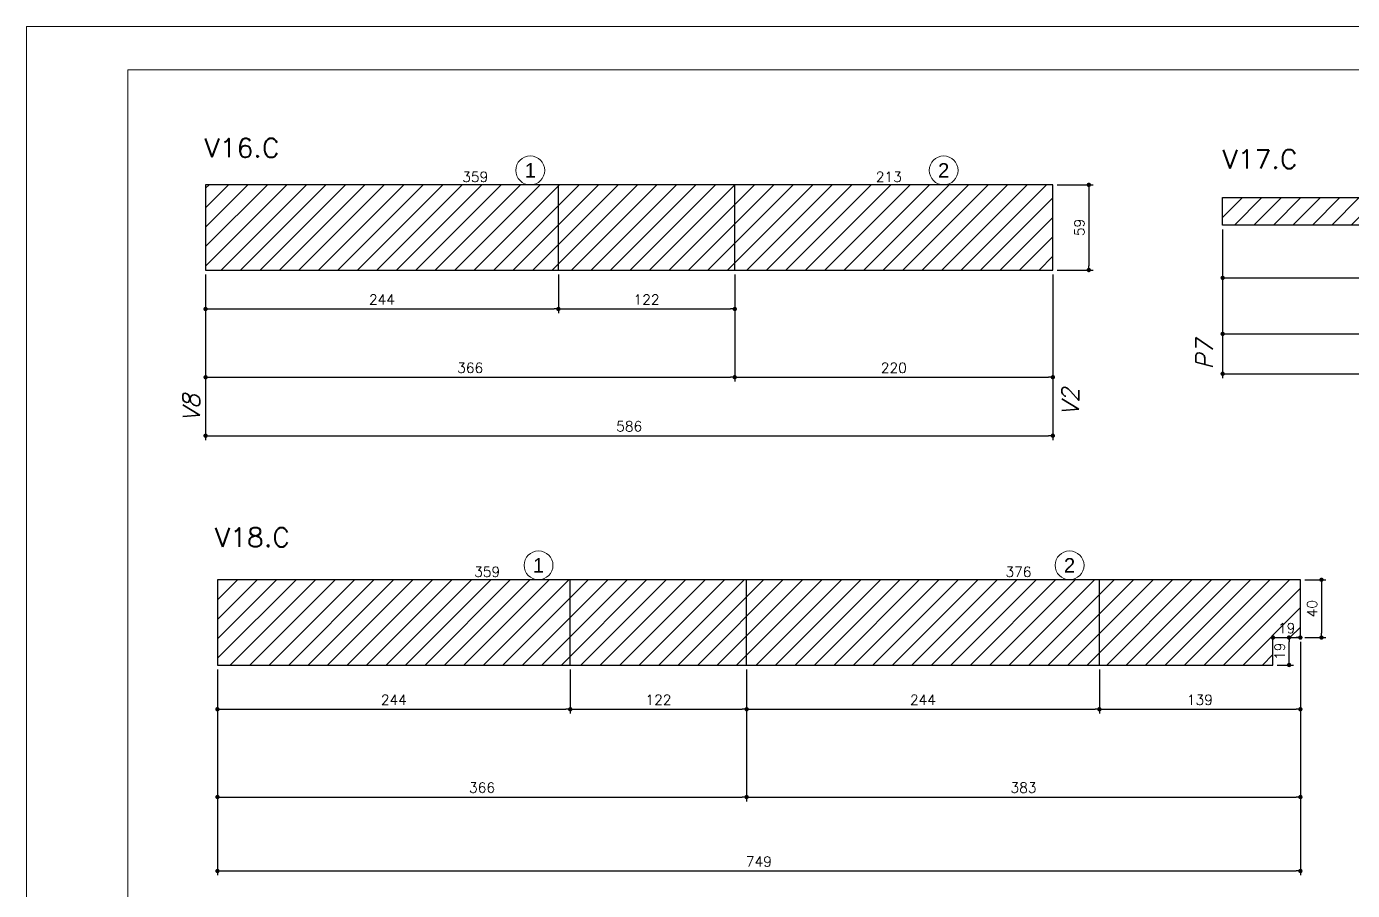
# Model space of a CAD drawing. Extents: x -20676 to 4767, y -817 to 14270.
# Drawn here: x -20676 to -19759, y 5684 to 6282 of the extents above; entities that cross this region are included whole.
import ezdxf
from ezdxf.enums import TextEntityAlignment as Align

# ---------------------------------------------------------------- set-up
doc = ezdxf.new("R2010")
doc.units = 0
doc.header["$PDMODE"] = 2
doc.header["$PDSIZE"] = 10
doc.layers.get('0').update_dxf_attribs({"lineweight": 13})
doc.layers.get('Defpoints').update_dxf_attribs({"lineweight": 13})
for name, color, linetype in [('Cota Sarrafo', 180, 'Continuous'), ('Painéis', 200, 'Continuous'), ('TEXTO_GERAL', 7, 'Continuous')]:
    doc.layers.add(name, color=color, linetype=linetype)
for name, color, linetype, lineweight in [('cotas', 4, 'Continuous', 13), ('REAPROVEITAMENTO', 1, 'Continuous', 13), ('Romaneio', 1, 'Continuous', 13), ('texto de viga', 7, 'Continuous', 13)]:
    doc.layers.add(name, color=color, linetype=linetype, lineweight=lineweight)
doc.styles.add('ARIAL', font='arial.ttf', dxfattribs={"oblique": 15, "height": 25})
doc.styles.add('MB_C02', font='arial.ttf', dxfattribs={"height": 2})
doc.styles.add('MB_C03', font='arial.ttf', dxfattribs={"height": 2.5})
doc.styles.add('MB_C04', font='arial.ttf', dxfattribs={"height": 6})
doc.styles.add('REGUA-120', font='ROMANS.shx', dxfattribs={"height": 15})
doc.styles.add('ROMANS', font='romans.shx')
doc.dimstyles.new('PAINEL', dxfattribs={"dimtxt": 7, "dimasz": 3, "dimexe": 3, "dimexo": 3, "dimgap": 3, "dimtad": 1, "dimdec": 1, "dimzin": 12, "dimdsep": 46, "dimtxsty": 'ROMANS', "dimblk": 'DOT', "dimcen": 0, "dimclrd": 4, "dimclre": 4, "dimclrt": 240, "dimadec": 1, "dimazin": 3, "dimtfac": 1, "dimtdec": 1, "dimtmove": 0, "dimatfit": 3, "dimfxl": 0, "dimtolj": 1, "dimtzin": 12, "dimarcsym": 0})
doc.dimstyles.new('projeto2', dxfattribs={"dimtxt": 7, "dimasz": 5, "dimexe": 1.25, "dimexo": 2.5, "dimgap": 2, "dimtad": 1, "dimdec": 1, "dimdsep": 46, "dimtxsty": 'ROMANS', "dimblk": 'OBLIQUE', "dimcen": 10, "dimdle": 1, "dimse1": 1, "dimse2": 1, "dimsd1": 1, "dimsd2": 1, "dimclrd": 256, "dimclre": 256, "dimclrt": 3, "dimadec": 0, "dimazin": 0, "dimtfac": 1, "dimtdec": 1, "dimtmove": 0, "dimatfit": 3, "dimldrblk": 'OBLIQUE', "dimfxl": 0, "dimlwd": -1, "dimlwe": -1, "dimarcsym": 0})

# ---------------------------------------------------------------- blocks, each defined once
blk = doc.blocks.new('A$Ceb89ac90')
at = {"color": 1}
for points in [[(0, 1199.94), (0, 149.94), (1485.02, 149.94), (1485.02, 1199.94)], [(70, 1169.94), (70, 179.94), (1455.02, 179.94), (1455.02, 1169.94)]]:
    blk.add_lwpolyline(points, close=True, dxfattribs=at)
at = {"color": 5}
for tag, p, height, style in [('CLIENTE', (449.73, 328.83), 12.63, 'MB_C03'), ('REV_05', (1103.14, 338.08), 10.1, 'MB_C02'), ('DATA_REV_05', (1151.54, 337.91), 10.1, 'MB_C02'), ('INFO_REV_05', (1228.12, 337.91), 10.1, 'MB_C02'), ('FASE', (924.57, 320.46), 10.1, 'MB_C02'), ('REV_04', (1103.14, 312.82), 10.1, 'MB_C02'), ('DATA_REV_04', (1151.54, 312.66), 10.1, 'MB_C02'), ('INFO_REV_04', (1228.12, 312.66), 10.1, 'MB_C02'), ('PROJETISTA', (767.99, 285.11), 10.1, 'MB_C02'), ('DATA', (924.57, 285.11), 10.1, 'MB_C02'), ('REV_03', (1103.14, 287.57), 10.1, 'MB_C02'), ('DATA_REV_03', (1151.54, 287.4), 10.1, 'MB_C02'), ('INFO_REV_03', (1228.12, 287.4), 10.1, 'MB_C02'), ('OBRA', (449.73, 273.34), 12.63, 'MB_C03'), ('REV_02', (1103.14, 262.31), 10.1, 'MB_C02'), ('DATA_REV_02', (1151.54, 262.15), 10.1, 'MB_C02'), ('INFO_REV_02', (1228.12, 262.15), 10.1, 'MB_C02'), ('ESC', (924.57, 251.76), 10.1, 'MB_C02'), ('COR', (1010.47, 251.76), 10.1, 'MB_C02'), ('REV_01', (1103.14, 237.06), 10.1, 'MB_C02'), ('DATA_REV_01', (1151.54, 236.89), 10.1, 'MB_C02'), ('INFO_REV_01', (1228.12, 236.89), 10.1, 'MB_C02'), ('PAVIMENTO', (449.73, 215.3), 12.63, 'MB_C03'), ('FL', (1018.09, 194.68), 30.31, 'MB_C04'), ('REV_00', (1103.14, 211.8), 10.1, 'MB_C02'), ('DATA_REV_00', (1151.54, 211.64), 10.1, 'MB_C02'), ('EMISSÃO_INICIAL', (1228.12, 211.64), 10.1, 'MB_C02'), ('REV', (944.1, 205.03), 12.63, 'MB_C03')]:
    blk.add_attdef(tag, p, '', height=height, dxfattribs=dict(at, style=style))
at = {"color": 6, "style": 'MB_C02'}
for tag, p in [('ENDEREÇO_CLIENTE', (449.73, 307.83)), ('ENDEREÇO_OBRA', (449.73, 252.69)), ('TIPO_DE_PROJETO', (449.73, 192.28))]:
    blk.add_attdef(tag, p, '', height=10.1, dxfattribs=at)
blk = doc.blocks.new('_Dot')
at = {"color": 0, "linetype": 'ByBlock', "lineweight": -2}
blk.add_line((-0.5, 0), (-1, 0), dxfattribs=at)
at = {"color": 0, "linetype": 'ByBlock', "const_width": 0.5}
blk.add_lwpolyline([(-0.25, 0, 1), (0.25, 0, 1)], format="xyb", close=True, dxfattribs=at)
blk = doc.blocks.new('*D1814')
at = {"layer": 'Defpoints', "color": 0, "transparency": 16777216}
for p in [(-20552.55, 6113.68), (-19966.55, 6113.68), (-19966.55, 5999)]:
    blk.add_point(p, dxfattribs=at)
at = {"layer": 'Painéis', "color": 4, "lineweight": -2, "transparency": 16777216}
for p, q in [((-20552.55, 6110.68), (-20552.55, 5996)), ((-19966.55, 6110.68), (-19966.55, 5996)), ((-20549.55, 5999), (-19969.55, 5999))]:
    blk.add_line(p, q, dxfattribs=at)
at = {"layer": 'Painéis', "color": 4, "lineweight": -2, "transparency": 16777216, "xscale": 3, "yscale": 3, "zscale": 3, "rotation": 180}
blk.add_blockref('_Dot', (-20552.55, 5999), dxfattribs=at)
at = {"layer": 'Painéis', "color": 4, "lineweight": -2, "transparency": 16777216, "xscale": 3, "yscale": 3, "zscale": 3}
blk.add_blockref('_Dot', (-19966.55, 5999), dxfattribs=at)
at = {"layer": 'Painéis', "color": 240, "transparency": 16777216, "insert": (-20259.55, 6005.5), "char_height": 7, "attachment_point": 5, "style": 'ROMANS'}
blk.add_mtext('\\A1;586', dxfattribs=at)
blk = doc.blocks.new('*D1815')
at = {"layer": 'Defpoints', "color": 0, "transparency": 16777216}
for p in [(-19966.55, 6172.68), (-19966.55, 6113.68), (-19941.68, 6113.68)]:
    blk.add_point(p, dxfattribs=at)
at = {"layer": 'Painéis', "color": 4, "lineweight": -2, "transparency": 16777216}
for p, q in [((-19963.55, 6172.68), (-19938.68, 6172.68)), ((-19941.68, 6169.68), (-19941.68, 6116.68)), ((-19963.55, 6113.68), (-19938.68, 6113.68))]:
    blk.add_line(p, q, dxfattribs=at)
at = {"layer": 'Painéis', "color": 4, "lineweight": -2, "transparency": 16777216, "xscale": 3, "yscale": 3, "zscale": 3}
for p, rotation in [((-19941.68, 6172.68), 90), ((-19941.68, 6113.68), 270)]:
    blk.add_blockref('_Dot', p, dxfattribs=dict(at, rotation=rotation))
at = {"layer": 'Painéis', "color": 240, "transparency": 16777216, "insert": (-19948.18, 6143.18), "char_height": 7, "attachment_point": 5, "rotation": 90, "style": 'ROMANS'}
blk.add_mtext('\\A1;59', dxfattribs=at)
blk = doc.blocks.new('*D1816')
at = {"layer": 'Defpoints', "color": 0, "transparency": 16777216}
for p in [(-20552.55, 6113.68), (-20308.55, 6113.68), (-20308.55, 6086.74)]:
    blk.add_point(p, dxfattribs=at)
at = {"layer": 'Painéis', "color": 4, "lineweight": -2, "transparency": 16777216}
for p, q in [((-20552.55, 6110.68), (-20552.55, 6083.74)), ((-20308.55, 6110.68), (-20308.55, 6083.74)), ((-20549.55, 6086.74), (-20311.55, 6086.74))]:
    blk.add_line(p, q, dxfattribs=at)
at = {"layer": 'Painéis', "color": 4, "lineweight": -2, "transparency": 16777216, "xscale": 3, "yscale": 3, "zscale": 3, "rotation": 180}
blk.add_blockref('_Dot', (-20552.55, 6086.74), dxfattribs=at)
at = {"layer": 'Painéis', "color": 4, "lineweight": -2, "transparency": 16777216, "xscale": 3, "yscale": 3, "zscale": 3}
blk.add_blockref('_Dot', (-20308.55, 6086.74), dxfattribs=at)
at = {"layer": 'Painéis', "color": 240, "transparency": 16777216, "insert": (-20430.55, 6093.24), "char_height": 7, "attachment_point": 5, "style": 'ROMANS'}
blk.add_mtext('\\A1;244', dxfattribs=at)
blk = doc.blocks.new('*D1817')
at = {"layer": 'Defpoints', "color": 0, "transparency": 16777216}
for p in [(-20308.55, 6113.68), (-20186.55, 6113.68), (-20186.55, 6086.74)]:
    blk.add_point(p, dxfattribs=at)
at = {"layer": 'Painéis', "color": 4, "lineweight": -2, "transparency": 16777216}
for p, q in [((-20308.55, 6110.68), (-20308.55, 6083.74)), ((-20186.55, 6110.68), (-20186.55, 6083.74)), ((-20305.55, 6086.74), (-20189.55, 6086.74))]:
    blk.add_line(p, q, dxfattribs=at)
at = {"layer": 'Painéis', "color": 4, "lineweight": -2, "transparency": 16777216, "xscale": 3, "yscale": 3, "zscale": 3, "rotation": 180}
blk.add_blockref('_Dot', (-20308.55, 6086.74), dxfattribs=at)
at = {"layer": 'Painéis', "color": 4, "lineweight": -2, "transparency": 16777216, "xscale": 3, "yscale": 3, "zscale": 3}
blk.add_blockref('_Dot', (-20186.55, 6086.74), dxfattribs=at)
at = {"layer": 'Painéis', "color": 240, "transparency": 16777216, "insert": (-20247.55, 6093.24), "char_height": 7, "attachment_point": 5, "style": 'ROMANS'}
blk.add_mtext('\\A1;122', dxfattribs=at)
blk = doc.blocks.new('*D1818')
at = {"layer": 'Defpoints', "color": 0, "transparency": 16777216}
for p in [(-20186.55, 6113.68), (-19966.55, 6113.68), (-19966.55, 6039.52)]:
    blk.add_point(p, dxfattribs=at)
at = {"layer": 'Painéis', "color": 4, "lineweight": -2, "transparency": 16777216}
for p, q in [((-20186.55, 6110.68), (-20186.55, 6036.52)), ((-19966.55, 6110.68), (-19966.55, 6036.52)), ((-20183.55, 6039.52), (-19969.55, 6039.52))]:
    blk.add_line(p, q, dxfattribs=at)
at = {"layer": 'Painéis', "color": 4, "lineweight": -2, "transparency": 16777216, "xscale": 3, "yscale": 3, "zscale": 3, "rotation": 180}
blk.add_blockref('_Dot', (-20186.55, 6039.52), dxfattribs=at)
at = {"layer": 'Painéis', "color": 4, "lineweight": -2, "transparency": 16777216, "xscale": 3, "yscale": 3, "zscale": 3}
blk.add_blockref('_Dot', (-19966.55, 6039.52), dxfattribs=at)
at = {"layer": 'Painéis', "color": 240, "transparency": 16777216, "insert": (-20076.55, 6046.02), "char_height": 7, "attachment_point": 5, "style": 'ROMANS'}
blk.add_mtext('\\A1;220', dxfattribs=at)
blk = doc.blocks.new('*D1819')
at = {"layer": 'Defpoints', "color": 0, "transparency": 16777216}
for p in [(-20552.55, 6113.68), (-20186.55, 6113.68), (-20186.55, 6039.52)]:
    blk.add_point(p, dxfattribs=at)
at = {"layer": 'Painéis', "color": 4, "lineweight": -2, "transparency": 16777216}
for p, q in [((-20552.55, 6110.68), (-20552.55, 6036.52)), ((-20186.55, 6110.68), (-20186.55, 6036.52)), ((-20549.55, 6039.52), (-20189.55, 6039.52))]:
    blk.add_line(p, q, dxfattribs=at)
at = {"layer": 'Painéis', "color": 4, "lineweight": -2, "transparency": 16777216, "xscale": 3, "yscale": 3, "zscale": 3, "rotation": 180}
blk.add_blockref('_Dot', (-20552.55, 6039.52), dxfattribs=at)
at = {"layer": 'Painéis', "color": 4, "lineweight": -2, "transparency": 16777216, "xscale": 3, "yscale": 3, "zscale": 3}
blk.add_blockref('_Dot', (-20186.55, 6039.52), dxfattribs=at)
at = {"layer": 'Painéis', "color": 240, "transparency": 16777216, "insert": (-20369.55, 6046.02), "char_height": 7, "attachment_point": 5, "style": 'ROMANS'}
blk.add_mtext('\\A1;366', dxfattribs=at)
blk = doc.blocks.new('*D1820')
at = {"layer": 'Defpoints', "color": 0, "transparency": 16777216}
for p in [(-20545.55, 6172.68), (-20186.55, 6172.68), (-20186.55, 6172.68)]:
    blk.add_point(p, dxfattribs=at)
at = {"layer": 'Cota Sarrafo', "color": 3, "transparency": 16777216, "insert": (-20366.05, 6178.18), "char_height": 7, "attachment_point": 5, "style": 'ROMANS'}
blk.add_mtext('359', dxfattribs=at)
blk = doc.blocks.new('_OBLIQUE')
at = {"color": 0, "linetype": 'ByBlock', "lineweight": -2}
for p, q in [((0, 0), (-1, 0)), ((-0.5, -0.5), (0.5, 0.5))]:
    blk.add_line(p, q, dxfattribs=at)
blk = doc.blocks.new('*D1813')
at = {"layer": 'Defpoints', "color": 0, "transparency": 16777216}
for p in [(-20186.55, 6172.68), (-19973.55, 6172.68), (-19973.55, 6172.68)]:
    blk.add_point(p, dxfattribs=at)
at = {"layer": 'Cota Sarrafo', "color": 3, "transparency": 16777216, "insert": (-20080.05, 6178.18), "char_height": 7, "attachment_point": 5, "style": 'ROMANS'}
blk.add_mtext('213', dxfattribs=at)
blk = doc.blocks.new('*D1821')
at = {"layer": 'cotas', "color": 4, "lineweight": -2, "transparency": 16777216}
for p, q in [((-19849.11, 6141.86), (-19849.11, 6038.91)), ((-19263.11, 6141.86), (-19263.11, 6038.91)), ((-19846.11, 6041.91), (-19266.11, 6041.91))]:
    blk.add_line(p, q, dxfattribs=at)
at = {"layer": 'Defpoints', "color": 0, "transparency": 16777216}
for p in [(-19849.11, 6144.86), (-19263.11, 6144.86), (-19263.11, 6041.91)]:
    blk.add_point(p, dxfattribs=at)
at = {"layer": 'cotas', "color": 4, "lineweight": -2, "transparency": 16777216, "xscale": 3, "yscale": 3, "zscale": 3, "rotation": 180}
blk.add_blockref('_Dot', (-19849.11, 6041.91), dxfattribs=at)
at = {"layer": 'cotas', "color": 4, "lineweight": -2, "transparency": 16777216, "xscale": 3, "yscale": 3, "zscale": 3}
blk.add_blockref('_Dot', (-19263.11, 6041.91), dxfattribs=at)
at = {"layer": 'cotas', "color": 240, "transparency": 16777216, "insert": (-19556.11, 6048.41), "char_height": 7, "attachment_point": 5, "style": 'ROMANS'}
blk.add_mtext('\\A1;586', dxfattribs=at)
blk = doc.blocks.new('*D1823')
at = {"layer": 'cotas', "color": 4, "lineweight": -2, "transparency": 16777216}
for p, q in [((-19849.11, 6141.86), (-19849.11, 6105.28)), ((-19605.11, 6141.86), (-19605.11, 6105.28)), ((-19846.11, 6108.28), (-19608.11, 6108.28))]:
    blk.add_line(p, q, dxfattribs=at)
at = {"layer": 'Defpoints', "color": 0, "transparency": 16777216}
for p in [(-19849.11, 6144.86), (-19605.11, 6144.86), (-19605.11, 6108.28)]:
    blk.add_point(p, dxfattribs=at)
at = {"layer": 'cotas', "color": 4, "lineweight": -2, "transparency": 16777216, "xscale": 3, "yscale": 3, "zscale": 3, "rotation": 180}
blk.add_blockref('_Dot', (-19849.11, 6108.28), dxfattribs=at)
at = {"layer": 'cotas', "color": 4, "lineweight": -2, "transparency": 16777216, "xscale": 3, "yscale": 3, "zscale": 3}
blk.add_blockref('_Dot', (-19605.11, 6108.28), dxfattribs=at)
at = {"layer": 'cotas', "color": 240, "transparency": 16777216, "insert": (-19727.11, 6114.78), "char_height": 7, "attachment_point": 5, "style": 'ROMANS'}
blk.add_mtext('\\A1;244', dxfattribs=at)
blk = doc.blocks.new('*D1826')
at = {"layer": 'Defpoints', "color": 0, "transparency": 16777216}
for p in [(-19842.11, 6163.86), (-19483.11, 6163.86), (-19483.11, 6163.86)]:
    blk.add_point(p, dxfattribs=at)
at = {"layer": 'Cota Sarrafo', "color": 3, "transparency": 16777216, "insert": (-19662.61, 6169.36), "char_height": 7, "attachment_point": 5, "style": 'ROMANS'}
blk.add_mtext('359', dxfattribs=at)
blk = doc.blocks.new('*D1828')
at = {"layer": 'cotas', "color": 4, "lineweight": -2, "transparency": 16777216}
for p, q in [((-19849.11, 6141.86), (-19849.11, 6066.49)), ((-19483.11, 6141.86), (-19483.11, 6066.49)), ((-19846.11, 6069.49), (-19486.11, 6069.49))]:
    blk.add_line(p, q, dxfattribs=at)
at = {"layer": 'Defpoints', "color": 0, "transparency": 16777216}
for p in [(-19849.11, 6144.86), (-19483.11, 6144.86), (-19483.11, 6069.49)]:
    blk.add_point(p, dxfattribs=at)
at = {"layer": 'cotas', "color": 4, "lineweight": -2, "transparency": 16777216, "xscale": 3, "yscale": 3, "zscale": 3, "rotation": 180}
blk.add_blockref('_Dot', (-19849.11, 6069.49), dxfattribs=at)
at = {"layer": 'cotas', "color": 4, "lineweight": -2, "transparency": 16777216, "xscale": 3, "yscale": 3, "zscale": 3}
blk.add_blockref('_Dot', (-19483.11, 6069.49), dxfattribs=at)
at = {"layer": 'cotas', "color": 240, "transparency": 16777216, "insert": (-19666.11, 6075.99), "char_height": 7, "attachment_point": 5, "style": 'ROMANS'}
blk.add_mtext('\\A1;366', dxfattribs=at)
blk = doc.blocks.new('*D1829')
at = {"layer": 'Defpoints', "color": 0, "transparency": 16777216}
for p in [(-19795.34, 5859.32), (-20544.34, 5834.89), (-19795.34, 5697.75)]:
    blk.add_point(p, dxfattribs=at)
at = {"layer": 'Painéis', "color": 4, "lineweight": -2, "transparency": 16777216}
for p, q in [((-19795.34, 5856.32), (-19795.34, 5694.75)), ((-20544.34, 5831.89), (-20544.34, 5694.75)), ((-20541.34, 5697.75), (-19798.34, 5697.75))]:
    blk.add_line(p, q, dxfattribs=at)
at = {"layer": 'Painéis', "color": 4, "lineweight": -2, "transparency": 16777216, "xscale": 3, "yscale": 3, "zscale": 3, "rotation": 180}
blk.add_blockref('_Dot', (-20544.34, 5697.75), dxfattribs=at)
at = {"layer": 'Painéis', "color": 4, "lineweight": -2, "transparency": 16777216, "xscale": 3, "yscale": 3, "zscale": 3}
blk.add_blockref('_Dot', (-19795.34, 5697.75), dxfattribs=at)
at = {"layer": 'Painéis', "color": 240, "transparency": 16777216, "insert": (-20169.84, 5704.25), "char_height": 7, "attachment_point": 5, "style": 'ROMANS'}
blk.add_mtext('\\A1;749', dxfattribs=at)
blk = doc.blocks.new('*D1830')
at = {"layer": 'Defpoints', "color": 0, "transparency": 16777216}
for p in [(-19814.34, 5859.32), (-19803.19, 5859.32), (-19814.34, 5840.32)]:
    blk.add_point(p, dxfattribs=at)
at = {"layer": 'Painéis', "color": 4, "lineweight": -2, "transparency": 16777216}
for p, q in [((-19811.34, 5859.32), (-19800.19, 5859.32)), ((-19803.19, 5843.32), (-19803.19, 5856.32)), ((-19811.34, 5840.32), (-19800.19, 5840.32))]:
    blk.add_line(p, q, dxfattribs=at)
at = {"layer": 'Painéis', "color": 4, "lineweight": -2, "transparency": 16777216, "xscale": 3, "yscale": 3, "zscale": 3}
for p, rotation in [((-19803.19, 5859.32), 90), ((-19803.19, 5840.32), 270)]:
    blk.add_blockref('_Dot', p, dxfattribs=dict(at, rotation=rotation))
at = {"layer": 'Painéis', "color": 240, "transparency": 16777216, "insert": (-19809.69, 5849.82), "char_height": 7, "attachment_point": 5, "rotation": 90, "style": 'ROMANS'}
blk.add_mtext('\\A1;19', dxfattribs=at)
blk = doc.blocks.new('*D1831')
at = {"layer": 'Defpoints', "color": 0, "transparency": 16777216}
for p in [(-19814.34, 5859.32), (-19795.34, 5859.32), (-19795.34, 5859.32)]:
    blk.add_point(p, dxfattribs=at)
at = {"layer": 'Painéis', "color": 4, "lineweight": -2, "transparency": 16777216}
blk.add_line((-19811.34, 5859.32), (-19798.34, 5859.32), dxfattribs=at)
at = {"layer": 'Painéis', "color": 4, "lineweight": -2, "transparency": 16777216, "xscale": 3, "yscale": 3, "zscale": 3, "rotation": 180}
blk.add_blockref('_Dot', (-19814.34, 5859.32), dxfattribs=at)
at = {"layer": 'Painéis', "color": 4, "lineweight": -2, "transparency": 16777216, "xscale": 3, "yscale": 3, "zscale": 3}
blk.add_blockref('_Dot', (-19795.34, 5859.32), dxfattribs=at)
at = {"layer": 'Painéis', "color": 240, "transparency": 16777216, "insert": (-19804.84, 5865.82), "char_height": 7, "attachment_point": 5, "style": 'ROMANS'}
blk.add_mtext('\\A1;19', dxfattribs=at)
blk = doc.blocks.new('*D1832')
at = {"layer": 'Defpoints', "color": 0, "transparency": 16777216}
for p in [(-19795.34, 5899.32), (-19795.34, 5859.32), (-19780.75, 5859.32)]:
    blk.add_point(p, dxfattribs=at)
at = {"layer": 'Painéis', "color": 4, "lineweight": -2, "transparency": 16777216}
for p, q in [((-19792.34, 5899.32), (-19777.75, 5899.32)), ((-19780.75, 5896.32), (-19780.75, 5862.32)), ((-19792.34, 5859.32), (-19777.75, 5859.32))]:
    blk.add_line(p, q, dxfattribs=at)
at = {"layer": 'Painéis', "color": 4, "lineweight": -2, "transparency": 16777216, "xscale": 3, "yscale": 3, "zscale": 3}
for p, rotation in [((-19780.75, 5899.32), 90), ((-19780.75, 5859.32), 270)]:
    blk.add_blockref('_Dot', p, dxfattribs=dict(at, rotation=rotation))
at = {"layer": 'Painéis', "color": 240, "transparency": 16777216, "insert": (-19787.25, 5879.32), "char_height": 7, "attachment_point": 5, "rotation": 90, "style": 'ROMANS'}
blk.add_mtext('\\A1;40', dxfattribs=at)
blk = doc.blocks.new('*D1833')
at = {"layer": 'Defpoints', "color": 0, "transparency": 16777216}
for p in [(-20544.34, 5840.32), (-20300.34, 5840.32), (-20300.34, 5809.71)]:
    blk.add_point(p, dxfattribs=at)
at = {"layer": 'Painéis', "color": 4, "lineweight": -2, "transparency": 16777216}
for p, q in [((-20544.34, 5837.32), (-20544.34, 5806.71)), ((-20300.34, 5837.32), (-20300.34, 5806.71)), ((-20541.34, 5809.71), (-20303.34, 5809.71))]:
    blk.add_line(p, q, dxfattribs=at)
at = {"layer": 'Painéis', "color": 4, "lineweight": -2, "transparency": 16777216, "xscale": 3, "yscale": 3, "zscale": 3, "rotation": 180}
blk.add_blockref('_Dot', (-20544.34, 5809.71), dxfattribs=at)
at = {"layer": 'Painéis', "color": 4, "lineweight": -2, "transparency": 16777216, "xscale": 3, "yscale": 3, "zscale": 3}
blk.add_blockref('_Dot', (-20300.34, 5809.71), dxfattribs=at)
at = {"layer": 'Painéis', "color": 240, "transparency": 16777216, "insert": (-20422.34, 5816.21), "char_height": 7, "attachment_point": 5, "style": 'ROMANS'}
blk.add_mtext('\\A1;244', dxfattribs=at)
blk = doc.blocks.new('*D1834')
at = {"layer": 'Defpoints', "color": 0, "transparency": 16777216}
for p in [(-20300.34, 5840.32), (-20178.34, 5840.32), (-20178.34, 5809.71)]:
    blk.add_point(p, dxfattribs=at)
at = {"layer": 'Painéis', "color": 4, "lineweight": -2, "transparency": 16777216}
for p, q in [((-20300.34, 5837.32), (-20300.34, 5806.71)), ((-20178.34, 5837.32), (-20178.34, 5806.71)), ((-20297.34, 5809.71), (-20181.34, 5809.71))]:
    blk.add_line(p, q, dxfattribs=at)
at = {"layer": 'Painéis', "color": 4, "lineweight": -2, "transparency": 16777216, "xscale": 3, "yscale": 3, "zscale": 3, "rotation": 180}
blk.add_blockref('_Dot', (-20300.34, 5809.71), dxfattribs=at)
at = {"layer": 'Painéis', "color": 4, "lineweight": -2, "transparency": 16777216, "xscale": 3, "yscale": 3, "zscale": 3}
blk.add_blockref('_Dot', (-20178.34, 5809.71), dxfattribs=at)
at = {"layer": 'Painéis', "color": 240, "transparency": 16777216, "insert": (-20239.34, 5816.21), "char_height": 7, "attachment_point": 5, "style": 'ROMANS'}
blk.add_mtext('\\A1;122', dxfattribs=at)
blk = doc.blocks.new('*D1835')
at = {"layer": 'Defpoints', "color": 0, "transparency": 16777216}
for p in [(-20178.34, 5840.32), (-19934.34, 5840.32), (-19934.34, 5809.71)]:
    blk.add_point(p, dxfattribs=at)
at = {"layer": 'Painéis', "color": 4, "lineweight": -2, "transparency": 16777216}
for p, q in [((-20178.34, 5837.32), (-20178.34, 5806.71)), ((-19934.34, 5837.32), (-19934.34, 5806.71)), ((-20175.34, 5809.71), (-19937.34, 5809.71))]:
    blk.add_line(p, q, dxfattribs=at)
at = {"layer": 'Painéis', "color": 4, "lineweight": -2, "transparency": 16777216, "xscale": 3, "yscale": 3, "zscale": 3, "rotation": 180}
blk.add_blockref('_Dot', (-20178.34, 5809.71), dxfattribs=at)
at = {"layer": 'Painéis', "color": 4, "lineweight": -2, "transparency": 16777216, "xscale": 3, "yscale": 3, "zscale": 3}
blk.add_blockref('_Dot', (-19934.34, 5809.71), dxfattribs=at)
at = {"layer": 'Painéis', "color": 240, "transparency": 16777216, "insert": (-20056.34, 5816.21), "char_height": 7, "attachment_point": 5, "style": 'ROMANS'}
blk.add_mtext('\\A1;244', dxfattribs=at)
blk = doc.blocks.new('*D1836')
at = {"layer": 'Defpoints', "color": 0, "transparency": 16777216}
for p in [(-19795.34, 5859.32), (-19934.34, 5840.32), (-19795.34, 5809.71)]:
    blk.add_point(p, dxfattribs=at)
at = {"layer": 'Painéis', "color": 4, "lineweight": -2, "transparency": 16777216}
for p, q in [((-19795.34, 5856.32), (-19795.34, 5806.71)), ((-19934.34, 5837.32), (-19934.34, 5806.71)), ((-19931.34, 5809.71), (-19798.34, 5809.71))]:
    blk.add_line(p, q, dxfattribs=at)
at = {"layer": 'Painéis', "color": 4, "lineweight": -2, "transparency": 16777216, "xscale": 3, "yscale": 3, "zscale": 3, "rotation": 180}
blk.add_blockref('_Dot', (-19934.34, 5809.71), dxfattribs=at)
at = {"layer": 'Painéis', "color": 4, "lineweight": -2, "transparency": 16777216, "xscale": 3, "yscale": 3, "zscale": 3}
blk.add_blockref('_Dot', (-19795.34, 5809.71), dxfattribs=at)
at = {"layer": 'Painéis', "color": 240, "transparency": 16777216, "insert": (-19864.84, 5816.21), "char_height": 7, "attachment_point": 5, "style": 'ROMANS'}
blk.add_mtext('\\A1;139', dxfattribs=at)
blk = doc.blocks.new('*D1837')
at = {"layer": 'Defpoints', "color": 0, "transparency": 16777216}
for p in [(-20544.34, 5840.32), (-20178.34, 5840.32), (-20178.34, 5748.95)]:
    blk.add_point(p, dxfattribs=at)
at = {"layer": 'Painéis', "color": 4, "lineweight": -2, "transparency": 16777216}
for p, q in [((-20544.34, 5837.32), (-20544.34, 5745.95)), ((-20178.34, 5837.32), (-20178.34, 5745.95)), ((-20541.34, 5748.95), (-20181.34, 5748.95))]:
    blk.add_line(p, q, dxfattribs=at)
at = {"layer": 'Painéis', "color": 4, "lineweight": -2, "transparency": 16777216, "xscale": 3, "yscale": 3, "zscale": 3, "rotation": 180}
blk.add_blockref('_Dot', (-20544.34, 5748.95), dxfattribs=at)
at = {"layer": 'Painéis', "color": 4, "lineweight": -2, "transparency": 16777216, "xscale": 3, "yscale": 3, "zscale": 3}
blk.add_blockref('_Dot', (-20178.34, 5748.95), dxfattribs=at)
at = {"layer": 'Painéis', "color": 240, "transparency": 16777216, "insert": (-20361.34, 5755.45), "char_height": 7, "attachment_point": 5, "style": 'ROMANS'}
blk.add_mtext('\\A1;366', dxfattribs=at)
blk = doc.blocks.new('*D1838')
at = {"layer": 'Defpoints', "color": 0, "transparency": 16777216}
for p in [(-19795.34, 5859.32), (-20178.34, 5840.32), (-19795.34, 5748.95)]:
    blk.add_point(p, dxfattribs=at)
at = {"layer": 'Painéis', "color": 4, "lineweight": -2, "transparency": 16777216}
for p, q in [((-19795.34, 5856.32), (-19795.34, 5745.95)), ((-20178.34, 5837.32), (-20178.34, 5745.95)), ((-20175.34, 5748.95), (-19798.34, 5748.95))]:
    blk.add_line(p, q, dxfattribs=at)
at = {"layer": 'Painéis', "color": 4, "lineweight": -2, "transparency": 16777216, "xscale": 3, "yscale": 3, "zscale": 3, "rotation": 180}
blk.add_blockref('_Dot', (-20178.34, 5748.95), dxfattribs=at)
at = {"layer": 'Painéis', "color": 4, "lineweight": -2, "transparency": 16777216, "xscale": 3, "yscale": 3, "zscale": 3}
blk.add_blockref('_Dot', (-19795.34, 5748.95), dxfattribs=at)
at = {"layer": 'Painéis', "color": 240, "transparency": 16777216, "insert": (-19986.84, 5755.45), "char_height": 7, "attachment_point": 5, "style": 'ROMANS'}
blk.add_mtext('\\A1;383', dxfattribs=at)
blk = doc.blocks.new('*D1842')
at = {"layer": 'Defpoints', "color": 0, "transparency": 16777216}
for p in [(-20537.34, 5899.42), (-20178.34, 5899.32), (-20178.34, 5899.32)]:
    blk.add_point(p, dxfattribs=at)
at = {"layer": 'Cota Sarrafo', "color": 3, "transparency": 16777216, "insert": (-20357.84, 5904.82), "char_height": 7, "attachment_point": 5, "style": 'ROMANS'}
blk.add_mtext('359', dxfattribs=at)
blk = doc.blocks.new('*D1843')
at = {"layer": 'Defpoints', "color": 0, "transparency": 16777216}
for p in [(-20178.34, 5899.32), (-19802.34, 5899.32), (-19802.34, 5899.32)]:
    blk.add_point(p, dxfattribs=at)
at = {"layer": 'Cota Sarrafo', "color": 3, "transparency": 16777216, "insert": (-19990.34, 5904.82), "char_height": 7, "attachment_point": 5, "style": 'ROMANS'}
blk.add_mtext('376', dxfattribs=at)

msp = doc.modelspace()

# ---------------------------------------------------------------- hatches: boundary and pattern name
at = {"layer": 'REAPROVEITAMENTO'}
h = msp.add_hatch(dxfattribs=at)
h.set_pattern_fill('ANSI31', color=256, scale=3, style=0)
h.set_pattern_definition([(45, (28.839, 2329.893), (-6.735192, 6.735192), [])])
h.paths.add_polyline_path([(-19966.55, 6172.68), (-20552.55, 6172.68), (-20552.55, 6113.68), (-19966.55, 6113.68)])
h = msp.add_hatch(dxfattribs=at)
h.set_pattern_fill('ANSI31', color=256, scale=3, style=0)
h.set_pattern_definition([(45, (11.764, 2330.087), (-6.735192, 6.735192), [])])
h.paths.add_polyline_path([(-19849.11, 6163.86), (-19263.11, 6163.86), (-19263.11, 6144.86), (-19849.11, 6144.86)])
h = msp.add_hatch(dxfattribs=at)
h.set_pattern_fill('ANSI31', color=256, scale=3, style=0)
h.set_pattern_definition([(45, (34.968, 2339.202), (-6.735192, 6.735192), [])])
edge = h.paths.add_edge_path()
edge.add_line((-19795.34, 5899.32), (-20544.34, 5899.32))
edge.add_line((-20544.34, 5899.32), (-20544.34, 5840.32))
edge.add_line((-20544.34, 5840.32), (-19814.34, 5840.32))
edge.add_line((-19814.34, 5840.32), (-19814.34, 5859.32))
edge.add_line((-19814.34, 5859.32), (-19795.34, 5859.32))

# ---------------------------------------------------------------- linework, layer by layer
at = {"layer": 'Painéis', "color": 6}
for p, q in [((-20308.55, 6113.68), (-20308.55, 6172.68)), ((-20186.55, 6113.68), (-20186.55, 6172.68)), ((-20300.34, 5840.32), (-20300.34, 5899.32)), ((-20178.34, 5840.32), (-20178.34, 5899.32)), ((-19934.34, 5840.32), (-19934.34, 5899.32)), ((-19795.34, 5859.32), (-19795.34, 5899.32))]:
    msp.add_line(p, q, dxfattribs=at)
for points in [[(-19966.55, 6172.68), (-20552.55, 6172.68), (-20552.55, 6113.68), (-19966.55, 6113.68)], [(-19849.11, 6163.86), (-19263.11, 6163.86), (-19263.11, 6144.86), (-19849.11, 6144.86)]]:
    msp.add_lwpolyline(points, close=True, dxfattribs=at)
msp.add_lwpolyline([(-19795.34, 5899.32), (-20544.34, 5899.32), (-20544.34, 5840.32), (-19814.34, 5840.32), (-19814.34, 5859.32), (-19795.34, 5859.32)], dxfattribs=at)
at = {"layer": 'Romaneio'}
for centre in [(-20327.98, 6182.68), (-20042.06, 6182.68), (-20322.27, 5909.32), (-19954.99, 5909.32)]:
    msp.add_circle(centre, 10, dxfattribs=at)

# ---------------------------------------------------------------- block references
msp.add_blockref('A$Ceb89ac90', (-20676.4, 5082.32))

# ---------------------------------------------------------------- texts
at = {"layer": 'cotas', "color": 240, "insert": (-20201.86, 6004.04), "char_height": 7, "attachment_point": 9, "style": 'ROMANS'}
msp.add_mtext('\\A1;', dxfattribs=at)
at = {"layer": 'Romaneio', "color": 7, "style": 'ARIAL'}
for s, p in [('1', (-20327.98, 6182.68)), ('2', (-20042.06, 6182.68)), ('1', (-20322.27, 5909.32)), ('2', (-19954.99, 5909.32))]:
    msp.add_text(s, height=10, dxfattribs=at).set_placement(p, align=Align.MIDDLE_CENTER)
at = {"layer": 'texto de viga', "color": 215, "style": 'REGUA-120', "oblique": 15}
for s, p in [('P7', (-19855.81, 6044.82)), ('V8', (-20556.53, 6008.6)), ('V2', (-19948.65, 6012.86))]:
    msp.add_text(s, height=11.752, rotation=90, dxfattribs=at).set_placement(p)
at = {"layer": 'TEXTO_GERAL', "style": 'REGUA-120', "width": 1.05}
for s, p in [('V16.C', (-20553.4, 6191.72)), ('V17.C', (-19849.32, 6183.97)), ('V18.C', (-20546.2, 5922.2))]:
    msp.add_text(s, height=13, dxfattribs=at).set_placement(p)

# ---------------------------------------------------------------- dimensions: what is measured, and where the dimension line sits
at = {"layer": 'Cota Sarrafo'}
for base, p1, p2, picture, middle in [((-20186.55, 6172.68), (-20545.55, 6172.68), (-20186.55, 6172.68), '*D1820', (-20366.05, 6178.18)), ((-19973.55, 6172.68), (-20186.55, 6172.68), (-19973.55, 6172.68), '*D1813', (-20080.05, 6178.18)), ((-19483.11, 6163.86), (-19842.11, 6163.86), (-19483.11, 6163.86), '*D1826', (-19662.61, 6169.36)), ((-20178.34, 5899.32), (-20537.34, 5899.42), (-20178.34, 5899.32), '*D1842', (-20357.84, 5904.82)), ((-19802.34, 5899.32), (-20178.34, 5899.32), (-19802.34, 5899.32), '*D1843', (-19990.34, 5904.82))]:
    dim = msp.add_linear_dim(base=base, p1=p1, p2=p2, dimstyle='projeto2', dxfattribs=at)
    dim.commit()
    dim.dimension.update_dxf_attribs({"geometry": picture, "text_midpoint": middle})
at = {"layer": 'cotas', "color": 6}
dim = msp.add_linear_dim(base=(-19263.11, 6041.91), p1=(-19849.11, 6144.86), p2=(-19263.11, 6144.86), dimstyle='PAINEL', override={"dimarcsym": 2}, dxfattribs=at)
dim.commit()
dim.dimension.update_dxf_attribs({"geometry": '*D1821', "text_midpoint": (-19556.11, 6041.91), "dimtype": 160})
for base, p2, picture, middle in [((-19605.11, 6108.28), (-19605.11, 6144.86), '*D1823', (-19727.11, 6114.78)), ((-19483.11, 6069.49), (-19483.11, 6144.86), '*D1828', (-19666.11, 6075.99))]:
    dim = msp.add_linear_dim(base=base, p1=(-19849.11, 6144.86), p2=p2, dimstyle='PAINEL', override={"dimarcsym": 2}, dxfattribs=at)
    dim.commit()
    dim.dimension.update_dxf_attribs({"geometry": picture, "text_midpoint": middle})
at = {"layer": 'Painéis', "color": 6}
for base, p1, p2, picture, middle in [((-19941.68, 6113.68), (-19966.55, 6172.68), (-19966.55, 6113.68), '*D1815', (-19948.18, 6143.18)), ((-19780.75, 5859.32), (-19795.34, 5899.32), (-19795.34, 5859.32), '*D1832', (-19787.25, 5879.32)), ((-19803.19, 5859.32), (-19814.34, 5840.32), (-19814.34, 5859.32), '*D1830', (-19809.69, 5849.82))]:
    dim = msp.add_linear_dim(base=base, p1=p1, p2=p2, angle=90, dimstyle='PAINEL', override={"dimarcsym": 2}, dxfattribs=at)
    dim.commit()
    dim.dimension.update_dxf_attribs({"geometry": picture, "text_midpoint": middle})
for base, p1, p2, picture, middle in [((-19966.55, 5999), (-20552.55, 6113.68), (-19966.55, 6113.68), '*D1814', (-20259.55, 5999)), ((-19795.34, 5697.75), (-20544.34, 5834.89), (-19795.34, 5859.32), '*D1829', (-20169.84, 5697.75))]:
    dim = msp.add_linear_dim(base=base, p1=p1, p2=p2, dimstyle='PAINEL', override={"dimarcsym": 2}, dxfattribs=at)
    dim.commit()
    dim.dimension.update_dxf_attribs({"geometry": picture, "text_midpoint": middle, "dimtype": 160})
for base, p1, p2, picture, middle in [((-20308.55, 6086.74), (-20552.55, 6113.68), (-20308.55, 6113.68), '*D1816', (-20430.55, 6093.24)), ((-20186.55, 6039.52), (-20552.55, 6113.68), (-20186.55, 6113.68), '*D1819', (-20369.55, 6046.02)), ((-20186.55, 6086.74), (-20308.55, 6113.68), (-20186.55, 6113.68), '*D1817', (-20247.55, 6093.24)), ((-19966.55, 6039.52), (-20186.55, 6113.68), (-19966.55, 6113.68), '*D1818', (-20076.55, 6046.02)), ((-19795.34, 5859.32), (-19814.34, 5859.32), (-19795.34, 5859.32), '*D1831', (-19804.84, 5865.82)), ((-19795.34, 5748.95), (-20178.34, 5840.32), (-19795.34, 5859.32), '*D1838', (-19986.84, 5755.45)), ((-19795.34, 5809.71), (-19934.34, 5840.32), (-19795.34, 5859.32), '*D1836', (-19864.84, 5816.21)), ((-20300.34, 5809.71), (-20544.34, 5840.32), (-20300.34, 5840.32), '*D1833', (-20422.34, 5816.21)), ((-20178.34, 5748.95), (-20544.34, 5840.32), (-20178.34, 5840.32), '*D1837', (-20361.34, 5755.45)), ((-20178.34, 5809.71), (-20300.34, 5840.32), (-20178.34, 5840.32), '*D1834', (-20239.34, 5816.21)), ((-19934.34, 5809.71), (-20178.34, 5840.32), (-19934.34, 5840.32), '*D1835', (-20056.34, 5816.21))]:
    dim = msp.add_linear_dim(base=base, p1=p1, p2=p2, dimstyle='PAINEL', override={"dimarcsym": 2}, dxfattribs=at)
    dim.commit()
    dim.dimension.update_dxf_attribs({"geometry": picture, "text_midpoint": middle})

doc.saveas('drawing.dxf')
